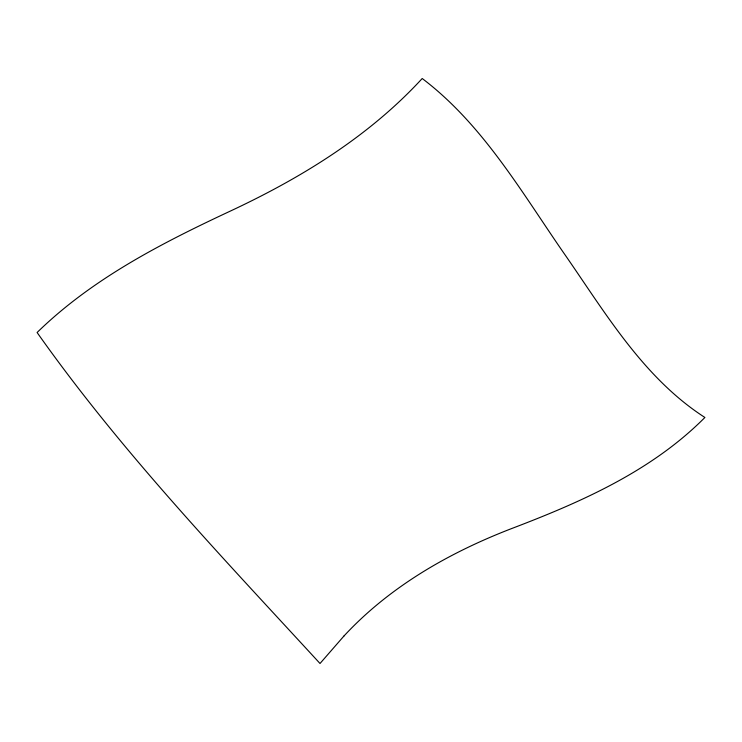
<?xml version="1.0" encoding="UTF-8"?>
<svg xmlns="http://www.w3.org/2000/svg" width="742" height="742" viewBox="0 0 742 742"><rect width="100%" height="100%" fill="white"/><g stroke="black" fill="none" stroke-linecap="round" stroke-linejoin="round"><path stroke-width="1.11" d="M343.889 636.089L320.015 663.496C221.821 556.63 121.002 451.359 37.1 332.509C91.609 279.28 159.957 244.044 228.286 212.045C299.759 178.785 368.449 136.973 422.207 78.504C482.448 124.155 520.94 191.028 563.234 252.243C604.6 311.51 642.748 377.446 704.9 417.468C651.513 471.17 581.264 502.019 511.6 528.573C449.216 552.642 389.661 586.607 343.889 636.089"/></g></svg>
